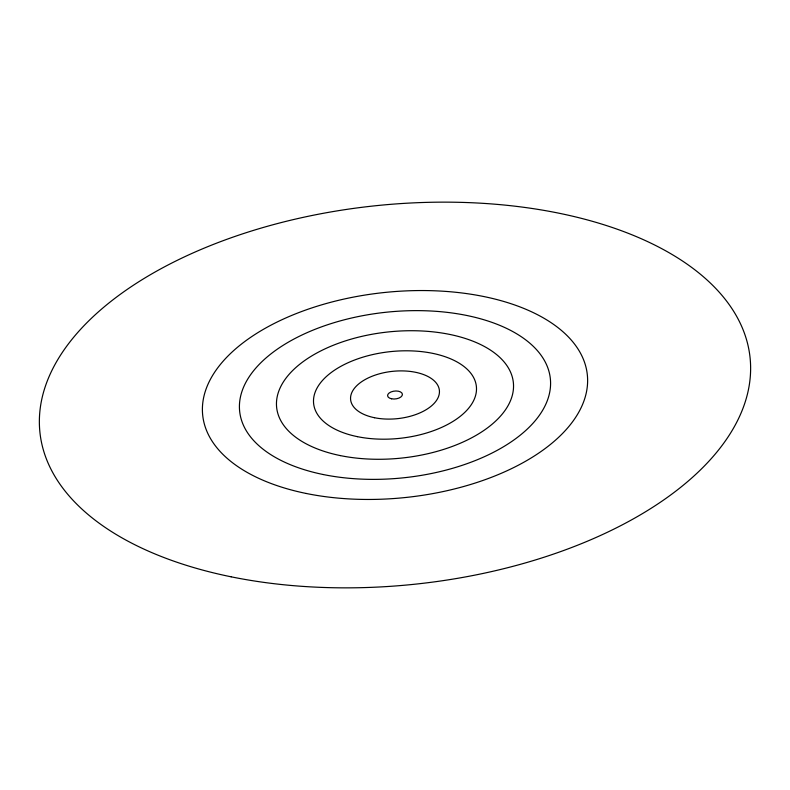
<?xml version="1.0" encoding="UTF-8"?>
<svg xmlns="http://www.w3.org/2000/svg" width="790" height="790" viewBox="0 0 790 790"><rect width="100%" height="100%" fill="white"/><g stroke="black" fill="none" stroke-linecap="round" stroke-linejoin="round"><path stroke-width="1.19" d="M231.124 576.809A357.031 190.252 -6 0 0 750.273 359.815A357.031 190.252 -6 0 0 203.603 248.376A357.031 190.252 -6 0 0 231.124 576.809M306.234 493.474A193.392 103.056 -6 0 0 587.434 375.941A193.392 103.056 -6 0 0 291.332 315.585A193.392 103.056 -6 0 0 306.234 493.474M323.308 474.543A156.203 83.236 -6 0 0 550.433 379.605A156.203 83.236 -6 0 0 311.27 330.852A156.203 83.236 -6 0 0 323.308 474.543M340.372 455.603A119.014 63.417 -6 0 0 513.421 383.269A119.014 63.417 -6 0 0 331.198 346.129A119.014 63.417 -6 0 0 340.372 455.603M357.445 436.663A81.814 43.598 -6 0 0 476.419 386.932A81.814 43.598 -6 0 0 351.135 361.395A81.814 43.598 -6 0 0 357.445 436.663M374.519 417.722A44.625 23.779 -6 0 0 439.408 390.606A44.625 23.779 -6 0 0 371.073 376.672A44.625 23.779 -6 0 0 374.519 417.722M391.583 398.792A7.436 3.96 -6 0 0 402.406 394.269A7.436 3.96 -6 0 0 391.01 391.949A7.436 3.96 -6 0 0 391.583 398.792"/></g></svg>
